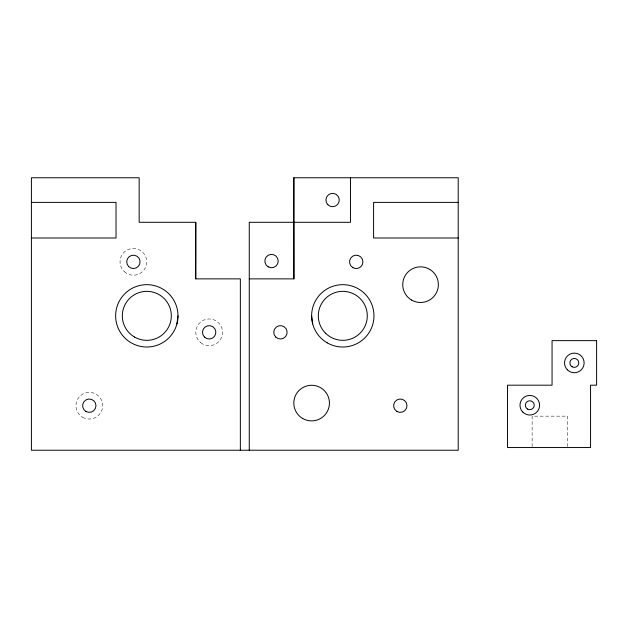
<?xml version="1.0" encoding="UTF-8"?>
<svg xmlns="http://www.w3.org/2000/svg" width="628" height="628" viewBox="0 0 628 628"><rect width="100%" height="100%" fill="white"/><g stroke="black" fill="none" stroke-linecap="round" stroke-linejoin="round"><path stroke-width="0.47" stroke-dasharray="3.14 2.35" d="M567.759 446.563L567.759 416.152L532.128 416.152L532.128 446.563M82.621 417.267A13.361 13.361 0 0 0 102.662 405.696A13.361 13.361 0 0 0 82.621 394.125A13.361 13.361 0 0 0 82.621 417.267M124.344 271.689A13.361 13.361 0 0 0 146.426 264.781A13.361 13.361 0 0 0 129.399 249.104A13.361 13.361 0 0 0 124.344 271.689M200.866 342.786A13.361 13.361 0 0 0 222.391 334.292A13.361 13.361 0 0 0 204.265 319.895A13.361 13.361 0 0 0 200.866 342.786"/><path stroke-width="0.94" d="M240.351 450.237L240.351 278.871L195.724 278.871L195.81 222.304L139.157 222.304L139.157 177.763L31.4 177.763L31.4 450.237L458.212 450.237L458.212 177.763L293.802 177.763L293.896 278.871L249.261 278.871M293.802 222.304L293.896 177.763M176.931 323.915A31.18 31.18 0 0 0 138.749 285.724A31.18 31.18 0 0 0 124.768 337.888A31.18 31.18 0 0 0 176.931 323.915L177.999 315.845M31.4 202.373L116.031 202.373L116.031 238.004L31.4 238.004M458.212 202.373L373.589 202.373L373.589 238.004L458.212 238.004M311.621 315.845L312.681 323.915M350.463 177.763L350.463 222.304L249.261 222.304L249.261 450.237M293.896 222.304L293.896 278.871M195.724 222.304L195.724 278.871M596.6 340.643L552.059 340.643L552.059 385.184L507.518 385.184L507.518 447.544L590.563 447.544L590.563 385.184L596.6 385.184L596.6 340.643M275.716 337.048A6.68 6.68 0 0 0 286.894 334.049A6.68 6.68 0 0 0 278.714 325.869A6.68 6.68 0 0 0 275.716 337.048M396.975 411.481A6.68 6.68 0 0 0 406.991 405.696A6.68 6.68 0 0 0 396.975 399.91A6.68 6.68 0 0 0 396.975 411.481M134.565 337.055A24.5 24.5 0 0 0 171.318 315.845A24.5 24.5 0 0 0 134.565 294.626A24.5 24.5 0 0 0 134.565 337.055M128.669 266.586A6.68 6.68 0 0 0 139.848 263.587A6.68 6.68 0 0 0 131.66 255.408A6.68 6.68 0 0 0 128.669 266.586M327.879 204.759A6.68 6.68 0 0 0 339.049 201.769A6.68 6.68 0 0 0 330.87 193.581A6.68 6.68 0 0 0 327.879 204.759M204.453 337.048A6.68 6.68 0 0 0 215.632 334.049A6.68 6.68 0 0 0 207.444 325.869A6.68 6.68 0 0 0 204.453 337.048M85.965 411.481A6.68 6.68 0 0 0 95.982 405.696A6.68 6.68 0 0 0 85.965 399.91A6.68 6.68 0 0 0 85.965 411.481M302.712 418.515A17.82 17.82 0 0 0 329.433 403.082A17.82 17.82 0 0 0 302.712 387.657A17.82 17.82 0 0 0 302.712 418.515M325.477 333.162A24.5 24.5 0 0 0 366.462 322.18A24.5 24.5 0 0 0 336.459 292.177A24.5 24.5 0 0 0 325.477 333.162M411.638 300.09A17.82 17.82 0 0 0 438.368 284.665A17.82 17.82 0 0 0 411.638 269.231A17.82 17.82 0 0 0 411.638 300.09M268.195 266.845A6.68 6.68 0 0 0 278.212 261.06A6.68 6.68 0 0 0 268.195 255.274A6.68 6.68 0 0 0 268.195 266.845M352.881 267.646A6.68 6.68 0 0 0 362.906 261.86A6.68 6.68 0 0 0 352.881 256.075A6.68 6.68 0 0 0 352.881 267.646M327.212 342.841A31.18 31.18 0 0 0 373.974 315.845A31.18 31.18 0 0 0 327.212 288.841A31.18 31.18 0 0 0 327.212 342.841M527.559 409.087A4.451 4.451 0 0 0 534.24 405.233A4.451 4.451 0 0 0 527.559 401.371A4.451 4.451 0 0 0 527.559 409.087M572.1 366.776A4.451 4.451 0 0 0 578.78 362.913A4.451 4.451 0 0 0 572.1 359.059A4.451 4.451 0 0 0 572.1 366.776M567.398 369.845A9.797 9.797 0 0 0 583.797 365.449A9.797 9.797 0 0 0 571.794 353.454A9.797 9.797 0 0 0 567.398 369.845M522.857 412.156A9.797 9.797 0 0 0 539.256 407.768A9.797 9.797 0 0 0 527.253 395.766A9.797 9.797 0 0 0 522.857 412.156"/></g></svg>
